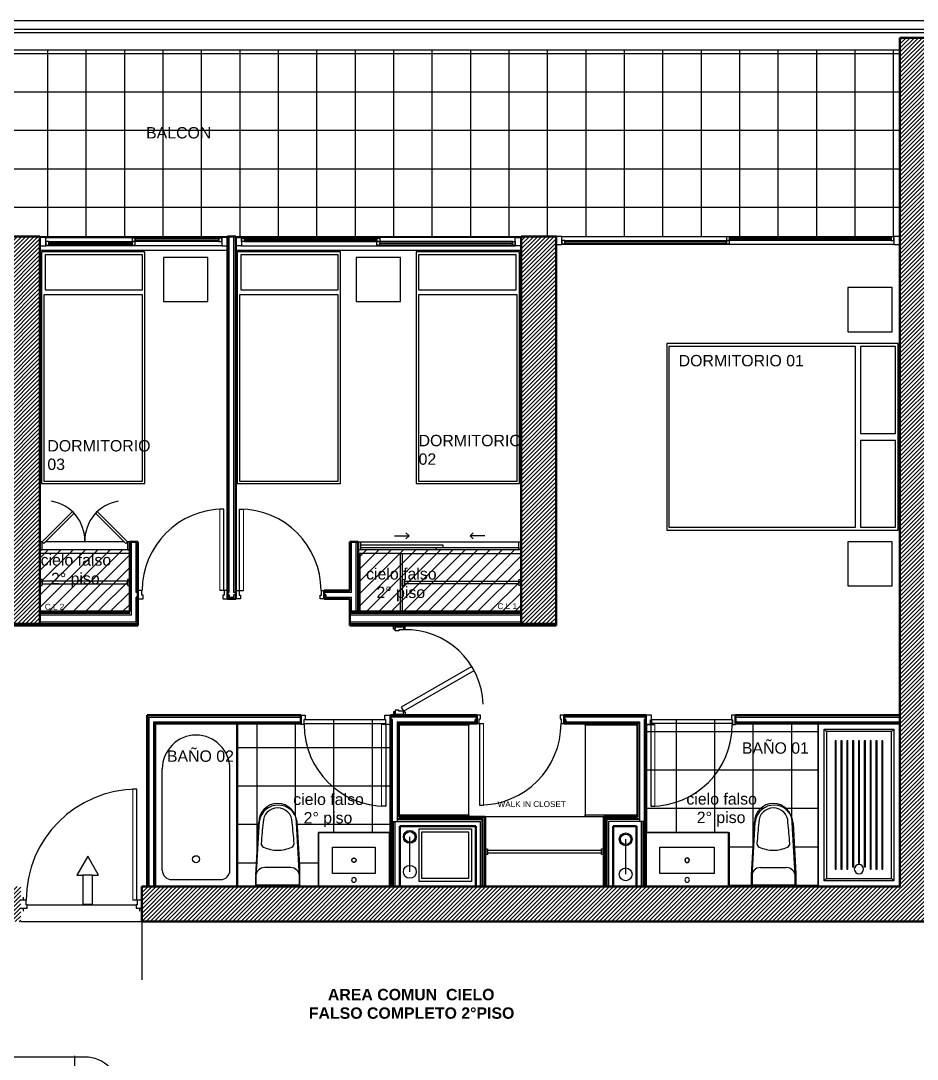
# Model space of a CAD drawing. Header units: millimetres. Extents: x -42700 to 155289, y -7931 to 68797.
# Drawn here: x 18790 to 26485, y 32429 to 41340 of the extents above; entities that cross this region are included whole.
import ezdxf

# ---------------------------------------------------------------- set-up
doc = ezdxf.new("R2010")
doc.units = ezdxf.units.MM
doc.linetypes.add('DASHED2', pattern=[0.375, 0.25, -0.125])
doc.layers.add('01 arquitectura', color=8, linetype='Continuous')
doc.layers.add('3 bandejas', color=113, linetype='Continuous', lineweight=25)
doc.styles.add('Arial_1', font='arial.ttf', dxfattribs={"height": 0.075})
doc.styles.add('Arial_2', font='arial.ttf', dxfattribs={"height": 0.0975})
doc.styles.add('Arial_B', font='arialbd.ttf', dxfattribs={"height": 0.0975})

msp = doc.modelspace()

# ---------------------------------------------------------------- hatches: boundary and pattern name
at = {"layer": '01 arquitectura'}
h = msp.add_hatch(dxfattribs=at)
h.set_pattern_fill('_USER', color=9, scale=24.999937, angle=45, style=0, pattern_type=0)
h.set_pattern_definition([(45, (13544.71, 33609.606), (-17.677625, 17.677625), [])])
h.paths.add_polyline_path([(13544.711, 33609.606), (18789.698, 33609.606), (18789.698, 33909.605), (13844.71, 33909.605), (13844.71, 41194.587), (13544.711, 41194.587)])
h = msp.add_hatch(dxfattribs=at)
h.set_pattern_fill('_USER', color=9, scale=24.999937, angle=45, style=0, pattern_type=0)
h.set_pattern_definition([(45, (19829.695, 33609.606), (-17.677625, 17.677625), [])])
h.paths.add_polyline_path([(19829.695, 33609.606), (19829.695, 33909.605), (26334.679, 33909.605), (26334.679, 41194.587), (26634.678, 41194.587), (26634.678, 33609.606)])
h = msp.add_hatch(dxfattribs=at)
h.set_pattern_fill('FP_9', color=9, scale=999.9975, style=0, pattern_type=2)
h.set_pattern_definition([(90, (3841.73, 24229.63), (-329.999, 0), []), (180, (3841.73, 24229.63), (0, -329.999), [])])
h.paths.add_polyline_path([(15654.706, 39489.591), (26334.679, 39489.591), (26334.679, 41089.587), (15654.706, 41089.587), (15654.706, 39654.039)])
h = msp.add_hatch(dxfattribs=at)
h.set_pattern_fill('_USER', color=9, scale=24.999937, angle=45, style=0, pattern_type=0)
h.set_pattern_definition([(45, (18654.698, 36164.6), (-17.67763, 17.67763), [])])
h.paths.add_polyline_path([(18654.698, 36164.599), (18654.698, 39489.591), (18954.697, 39489.591), (18954.697, 36869.598), (18954.697, 36799.598), (18954.697, 36544.599), (18954.697, 36494.599), (18954.697, 36164.599)])
h = msp.add_hatch(dxfattribs=at)
h.set_pattern_fill('_USER', color=9, scale=24.999937, angle=45, style=0, pattern_type=0)
h.set_pattern_definition([(45, (23084.687, 36164.6), (-17.67763, 17.67763), [])])
h.paths.add_polyline_path([(23084.687, 36799.598), (23084.687, 36164.599), (23384.686, 36164.599), (23384.686, 39489.591), (23084.687, 39489.591), (23084.687, 36869.598)])
h = msp.add_hatch(dxfattribs=at)
h.set_pattern_fill('FP_2', color=9, scale=999.9975, style=0, pattern_type=2)
h.set_pattern_definition([(45, (36644.71, 25992.43), (-53.03288, 53.03288), [])])
h.paths.add_polyline_path([(19724.696, 36799.598), (18954.697, 36799.598), (18954.697, 36269.599), (19724.696, 36269.599)])
h = msp.add_hatch(dxfattribs=at)
h.set_pattern_fill('FP_2', color=9, scale=999.9975, style=0, pattern_type=2)
h.set_pattern_definition([(45, (39374.7, 25992.43), (-53.03288, 53.03288), [])])
h.paths.add_polyline_path([(23084.687, 36799.598), (21684.691, 36799.598), (21684.691, 36269.599), (23084.687, 36269.599)])
h = msp.add_hatch(dxfattribs=at)
h.set_pattern_fill('FP_14', color=9, scale=999.9975, style=0, pattern_type=2)
h.set_pattern_definition([(0, (43587.63, 24544.63), (0, 329.999), []), (90, (43587.63, 24544.63), (-329.999, 0), [])])
h.paths.add_polyline_path([(21344.691, 33909.605), (21344.691, 34374.604), (21964.69, 34374.604), (21964.69, 35299.602), (21929.644, 35299.602), (21929.644, 35339.602), (21224.699, 35339.602), (21224.699, 35309.602), (20649.693, 35309.602), (20649.693, 33909.605), (20811.693, 33909.605), (20811.693, 33989.629), (20838.242, 34474.176), (20850.501, 34513.764), (20872.345, 34548.982), (20902.362, 34577.556), (20938.613, 34597.639), (20978.756, 34607.935), (21020.198, 34607.778), (21060.262, 34597.179), (21096.359, 34576.822), (21126.159, 34548.021), (21147.736, 34512.639), (21159.695, 34472.96), (21183.302, 34091.718), (21183.302, 33909.605)])
h = msp.add_hatch(dxfattribs=at)
h.set_pattern_fill('FP_13', color=9, scale=999.9975, style=0, pattern_type=2)
h.set_pattern_definition([(90, (3296.73, 24681.57), (-329.999, 0), []), (180, (3296.73, 24681.57), (0, -329.999), [])])
h.paths.add_polyline_path([(24869.683, 33909.605), (25069.682, 33909.605), (25069.962, 34049.62), (25093.82, 34463.702), (25103.058, 34502.988), (25121.674, 34538.794), (25148.525, 34568.921), (25181.962, 34591.519), (25219.929, 34605.199), (25260.095, 34609.121), (25299.991, 34603.043), (25337.167, 34587.339), (25369.338, 34562.974), (25394.529, 34531.445), (25411.191, 34494.689), (25418.301, 34454.964), (25441.292, 34020.325), (25441.292, 33909.605), (25634.681, 33909.605), (25634.681, 35309.602), (24899.675, 35309.602), (24899.675, 35339.602), (24204.73, 35339.602), (24204.73, 35299.602), (24159.684, 35299.602), (24159.684, 34374.604), (24869.683, 34374.604), (24869.683, 34049.62)])

# ---------------------------------------------------------------- linework, layer by layer
at = {"layer": '01 arquitectura', "color": 8}
for p, q in [((39374.646, 41339.587), (867.003, 41339.587)), ((39262.347, 41264.419), (13694.711, 41264.419)), ((13694.711, 41239.019), (39236.947, 41239.019)), ((15654.706, 41089.587), (26334.679, 41089.587)), ((18954.697, 39489.591), (20564.693, 39489.591)), ((19004.697, 39479.591), (20514.694, 39479.591)), ((20579.693, 36434.599), (20579.693, 39489.591)), ((20619.693, 36434.599), (20619.693, 39489.591)), ((20634.693, 39489.591), (23084.687, 39489.591)), ((23034.687, 39479.591), (20684.693, 39479.591)), ((23434.686, 39489.591), (26284.679, 39489.591)), ((24872.183, 39484.591), (26259.679, 39484.591)), ((20514.694, 39409.591), (19004.697, 39409.591)), ((19029.697, 39444.591), (19747.195, 39444.591)), ((19747.195, 39414.591), (19029.697, 39414.591)), ((19772.195, 39474.591), (20489.694, 39474.591)), ((20489.694, 39444.591), (19772.195, 39444.591)), ((20684.693, 39409.591), (23034.687, 39409.591)), ((21847.19, 39474.591), (20709.693, 39474.591)), ((20709.693, 39444.591), (21847.19, 39444.591)), ((23009.687, 39444.591), (21872.19, 39444.591)), ((21872.19, 39414.591), (23009.687, 39414.591)), ((26284.679, 39419.591), (23434.686, 39419.591)), ((23459.686, 39454.591), (24847.183, 39454.591)), ((24847.183, 39424.591), (23459.686, 39424.591)), ((26259.679, 39454.591), (24872.183, 39454.591)), ((20564.693, 39369.591), (18954.697, 39369.591)), ((19854.695, 39356.694), (18967.872, 39356.694)), ((18967.872, 39356.694), (18967.872, 37369.596)), ((19834.695, 39331.986), (18998.32, 39331.986)), ((18998.32, 39331.986), (18998.32, 39031.986)), ((19834.695, 39031.986), (19834.695, 39331.986)), ((19854.695, 37369.596), (19854.695, 39356.694)), ((20394.694, 39309.592), (20014.695, 39309.592)), ((20014.695, 39309.592), (20014.695, 38929.593)), ((20394.694, 38929.593), (20394.694, 39309.592)), ((23084.687, 39369.591), (20634.693, 39369.591)), ((21534.691, 39356.694), (20647.867, 39356.694)), ((20647.867, 39356.694), (20647.867, 37369.596)), ((21514.691, 39331.986), (20678.316, 39331.986)), ((20678.316, 39331.986), (20678.316, 39031.986)), ((21514.691, 39031.986), (21514.691, 39331.986)), ((21534.691, 37369.596), (21534.691, 39356.694)), ((22049.69, 39309.592), (21669.691, 39309.592)), ((21669.691, 39309.592), (21669.691, 38929.593)), ((22049.69, 38929.593), (22049.69, 39309.592)), ((23071.513, 39356.694), (22184.689, 39356.694)), ((22184.689, 39356.694), (22184.689, 37369.596)), ((23041.065, 39331.986), (22204.689, 39331.986)), ((22204.689, 39331.986), (22204.689, 39031.986)), ((23041.065, 39031.986), (23041.065, 39331.986)), ((23071.513, 37369.596), (23071.513, 39356.694)), ((18998.32, 39031.986), (19834.695, 39031.986)), ((20678.316, 39031.986), (21514.691, 39031.986)), ((22204.689, 39031.986), (23041.065, 39031.986)), ((26268.583, 39049.592), (25888.584, 39049.592)), ((25888.584, 39049.592), (25888.584, 38669.593)), ((26268.583, 38669.593), (26268.583, 39049.592)), ((19834.695, 38988.592), (18988.379, 38988.592)), ((18988.379, 38988.592), (18988.379, 37388.705)), ((19834.695, 37388.705), (19834.695, 38988.592)), ((21514.691, 38988.592), (20668.375, 38988.592)), ((20668.375, 38988.592), (20668.375, 37388.705)), ((21514.691, 37388.705), (21514.691, 38988.592)), ((23051.006, 38988.592), (22204.689, 38988.592)), ((22204.689, 38988.592), (22204.689, 37388.705)), ((23051.006, 37388.705), (23051.006, 38988.592)), ((20014.695, 38929.593), (20394.694, 38929.593)), ((21669.691, 38929.593), (22049.69, 38929.593)), ((25888.584, 38669.593), (26268.583, 38669.593)), ((26321.781, 38569.593), (24334.684, 38569.593)), ((24334.684, 38569.593), (24334.684, 36969.597)), ((25953.68, 38545.356), (24353.792, 38545.356)), ((24353.792, 38545.356), (24353.792, 36995.472)), ((25953.68, 36995.472), (25953.68, 38545.356)), ((25997.074, 38543.718), (25997.074, 37798.41)), ((26297.073, 38543.718), (25997.074, 38543.718)), ((26297.073, 37798.41), (26297.073, 38543.718)), ((26321.781, 36969.597), (26321.781, 38569.593)), ((25997.074, 37798.41), (26297.073, 37798.41)), ((26297.073, 37736.934), (25997.074, 37736.934)), ((25997.074, 37736.934), (25997.074, 36995.472)), ((26297.073, 36995.472), (26297.073, 37736.934)), ((18967.872, 37369.596), (19854.695, 37369.596)), ((18988.379, 37388.705), (19834.695, 37388.705)), ((20647.867, 37369.596), (21534.691, 37369.596)), ((20668.375, 37388.705), (21514.691, 37388.705)), ((22184.689, 37369.596), (23071.513, 37369.596)), ((22204.689, 37388.705), (23051.006, 37388.705)), ((20532.165, 37149.597), (20497.165, 37149.597)), ((20532.165, 36449.599), (20532.165, 37149.597)), ((20667.221, 37149.597), (20702.221, 37149.597)), ((20667.221, 36449.599), (20667.221, 37149.597)), ((24353.792, 36995.472), (25953.68, 36995.472)), ((25997.074, 36995.472), (26297.073, 36995.472)), ((24334.684, 36969.597), (26321.781, 36969.597)), ((19676.411, 36869.598), (19002.982, 36869.598)), ((19739.695, 36239.599), (19739.695, 36869.598)), ((19779.695, 36434.599), (19779.695, 36869.598)), ((21629.691, 36434.599), (21629.691, 36869.598)), ((21669.691, 36269.599), (21669.691, 36869.598)), ((21704.691, 36869.598), (23064.687, 36869.598)), ((26268.583, 36869.598), (25888.584, 36869.598)), ((25888.584, 36869.598), (25888.584, 36489.599)), ((26268.583, 36489.599), (26268.583, 36869.598)), ((22064.69, 36769.598), (23084.687, 36769.598)), ((19829.703, 36449.599), (19794.695, 36449.599)), ((19829.703, 36409.599), (19829.703, 36449.599)), ((20532.165, 36449.599), (20497.165, 36449.599)), ((20564.693, 36449.599), (20534.648, 36449.599)), ((20534.648, 36449.599), (20534.648, 36409.599)), ((20634.693, 36449.599), (20664.739, 36449.599)), ((20664.739, 36449.599), (20664.739, 36409.599)), ((20667.221, 36449.599), (20702.221, 36449.599)), ((21369.684, 36409.599), (21369.684, 36449.599)), ((21369.684, 36449.599), (21394.691, 36449.599)), ((25888.584, 36489.599), (26268.583, 36489.599)), ((19794.695, 36434.599), (19779.695, 36434.599)), ((19779.695, 36179.599), (19779.695, 36394.599)), ((19794.695, 36394.599), (19779.695, 36394.599)), ((19794.695, 36379.599), (19839.703, 36379.599)), ((19839.703, 36409.599), (19829.703, 36409.599)), ((19839.703, 36379.599), (19839.703, 36409.599)), ((20534.648, 36409.599), (20524.719, 36409.599)), ((20524.719, 36409.599), (20524.719, 36379.599)), ((20524.719, 36379.599), (20564.693, 36379.599)), ((20579.693, 36434.599), (20564.693, 36434.599)), ((20579.693, 36414.599), (20564.693, 36414.599)), ((20579.693, 36414.599), (20579.693, 36394.599)), ((20579.693, 36394.599), (20619.693, 36394.599)), ((20634.693, 36434.599), (20619.693, 36434.599)), ((20619.693, 36394.599), (20619.693, 36414.599)), ((20634.693, 36414.599), (20619.693, 36414.599)), ((20674.668, 36379.599), (20634.693, 36379.599)), ((20664.739, 36409.599), (20674.668, 36409.599)), ((20674.668, 36409.599), (20674.668, 36379.599)), ((21359.684, 36409.599), (21369.684, 36409.599)), ((21359.684, 36379.599), (21359.684, 36409.599)), ((21394.691, 36379.599), (21359.684, 36379.599)), ((21629.691, 36434.599), (21394.691, 36434.599)), ((21409.691, 36414.599), (21394.691, 36414.599)), ((21409.691, 36414.599), (21409.691, 36394.599)), ((21409.691, 36394.599), (21629.691, 36394.599)), ((21629.691, 36269.599), (21629.691, 36394.599)), ((19724.696, 36254.599), (18954.697, 36254.599)), ((19739.695, 36239.599), (18954.697, 36239.599)), ((19794.695, 36179.599), (18954.697, 36179.599)), ((23084.687, 36254.599), (21614.691, 36254.599)), ((23084.687, 36239.599), (21614.691, 36239.599)), ((23084.687, 36179.599), (21614.691, 36179.599)), ((19794.695, 36164.599), (18954.697, 36164.599)), ((23084.687, 36164.599), (21614.691, 36164.599)), ((21194.692, 35379.601), (21229.699, 35379.601)), ((21229.699, 35379.601), (21229.699, 35339.602)), ((21914.715, 35339.602), (21914.715, 35379.601)), ((21914.715, 35379.601), (21964.69, 35379.601)), ((22734.663, 35379.601), (22704.688, 35379.601)), ((22734.663, 35349.602), (22734.663, 35379.601)), ((23454.686, 35379.601), (23419.679, 35379.601)), ((23419.679, 35379.601), (23419.679, 35349.602)), ((24204.659, 35379.601), (24154.684, 35379.601)), ((24204.659, 35339.602), (24204.659, 35379.601)), ((24924.683, 35379.601), (24889.675, 35379.601)), ((24889.675, 35379.601), (24889.675, 35339.602)), ((19874.695, 35364.601), (21194.692, 35364.601)), ((19889.695, 35364.601), (19889.695, 33909.605)), ((19929.695, 35324.602), (19929.695, 33909.605)), ((19929.695, 35324.602), (21194.692, 35324.602)), ((19944.695, 35309.602), (19929.695, 35309.602)), ((20644.693, 33909.605), (20644.693, 35309.602)), ((20649.693, 35309.602), (20649.693, 33909.605)), ((21194.692, 35299.602), (21194.692, 35309.602)), ((21219.699, 35299.602), (21194.692, 35299.602)), ((21219.699, 35339.602), (21219.699, 35299.602)), ((21229.699, 35339.602), (21219.699, 35339.602)), ((21219.699, 35309.602), (21924.644, 35309.602)), ((21914.715, 35339.602), (21229.699, 35339.602)), ((21922.162, 35299.602), (21887.162, 35299.602)), ((21924.644, 35339.602), (21914.715, 35339.602)), ((21922.162, 35299.602), (21922.162, 34599.603)), ((21924.644, 35299.602), (21924.644, 35339.602)), ((21964.69, 35299.602), (21924.644, 35299.602)), ((21969.69, 35299.602), (21929.644, 35299.602)), ((22704.688, 35364.601), (21964.69, 35364.601)), ((21979.69, 35344.602), (21964.69, 35344.602)), ((21969.69, 34374.604), (21969.69, 35299.602)), ((21979.69, 33909.605), (21979.69, 35344.602)), ((22019.69, 35324.602), (22689.688, 35324.602)), ((22019.69, 35324.602), (22019.69, 34469.604)), ((22034.69, 35309.602), (22019.69, 35309.602)), ((22634.688, 34509.604), (22634.688, 35309.602)), ((22689.688, 35324.602), (22689.688, 35344.602)), ((22704.688, 35344.602), (22689.688, 35344.602)), ((22704.688, 35309.602), (22724.734, 35309.602)), ((22724.734, 35309.602), (22724.734, 35349.602)), ((22724.734, 35349.602), (22734.663, 35349.602)), ((22727.216, 35309.602), (22762.216, 35309.602)), ((22727.216, 35309.602), (22727.216, 34609.603)), ((23419.679, 35349.602), (23429.679, 35349.602)), ((23429.679, 35349.602), (23429.679, 35309.602)), ((23429.679, 35309.602), (23454.686, 35309.602)), ((24154.684, 35364.601), (23454.686, 35364.601)), ((23469.686, 35344.602), (23454.686, 35344.602)), ((23469.686, 35344.602), (23469.686, 35324.602)), ((23469.686, 35324.602), (24099.685, 35324.602)), ((23634.686, 35309.602), (23634.686, 34509.604)), ((24099.685, 35309.602), (24084.685, 35309.602)), ((24099.685, 35324.602), (24099.685, 34469.604)), ((24139.684, 35344.602), (24139.684, 33909.605)), ((24154.684, 35344.602), (24139.684, 35344.602)), ((24154.684, 35299.602), (24194.73, 35299.602)), ((24204.73, 35299.602), (24159.684, 35299.602)), ((24159.684, 35299.602), (24159.684, 34374.604)), ((24194.73, 35299.602), (24194.73, 35339.602)), ((24194.73, 35339.602), (24204.659, 35339.602)), ((24197.212, 35299.602), (24232.212, 35299.602)), ((24197.212, 35299.602), (24197.212, 34599.603)), ((24899.675, 35339.602), (24204.73, 35339.602)), ((24204.73, 35339.602), (24204.73, 35299.602)), ((24889.675, 35339.602), (24899.675, 35339.602)), ((24899.675, 35339.602), (24899.675, 35299.602)), ((24899.675, 35309.602), (24899.675, 35339.602)), ((24899.675, 35299.602), (24924.683, 35299.602)), ((24924.683, 35364.601), (26334.679, 35364.601)), ((24924.683, 35324.602), (26334.679, 35324.602)), ((24924.683, 35299.602), (24924.683, 35309.602)), ((25634.681, 35309.602), (25634.681, 33909.605)), ((25634.681, 33909.605), (25634.681, 35309.602)), ((25684.681, 33959.605), (25684.681, 35259.602)), ((25684.681, 35259.602), (26284.679, 35259.602)), ((25704.681, 35239.602), (25684.681, 35259.602)), ((25704.681, 35239.602), (25704.681, 33979.605)), ((26264.679, 35239.602), (25704.681, 35239.602)), ((26264.679, 35239.602), (26284.679, 35259.602)), ((26264.679, 33979.605), (26264.679, 35239.602)), ((26284.679, 35259.602), (26284.679, 33959.605)), ((25779.68, 35159.602), (25779.68, 34059.605)), ((25789.68, 35159.602), (25779.68, 35159.602)), ((25779.68, 35159.602), (25779.68, 34059.605)), ((25789.68, 34059.605), (25789.68, 35159.602)), ((25789.68, 34059.605), (25789.68, 35159.602)), ((25829.68, 35159.602), (25829.68, 34059.605)), ((25839.68, 35159.602), (25829.68, 35159.602)), ((25829.68, 35159.602), (25829.68, 34059.605)), ((25839.68, 34059.605), (25839.68, 35159.602)), ((25839.68, 34059.605), (25839.68, 35159.602)), ((25879.68, 35159.602), (25879.68, 34059.605)), ((25889.68, 35159.602), (25879.68, 35159.602)), ((25879.68, 35159.602), (25879.68, 34059.605)), ((25889.68, 34059.605), (25889.68, 35159.602)), ((25889.68, 34059.605), (25889.68, 35159.602)), ((25929.68, 35159.602), (25929.68, 34079.605)), ((25939.68, 35159.602), (25929.68, 35159.602)), ((25929.68, 35159.602), (25929.68, 34079.605)), ((25939.68, 34079.605), (25939.68, 35159.602)), ((25939.68, 34079.605), (25939.68, 35159.602)), ((25979.68, 35159.602), (25979.68, 34109.605)), ((25989.68, 35159.602), (25979.68, 35159.602)), ((25979.68, 35159.602), (25979.68, 34109.605)), ((25989.68, 34109.605), (25989.68, 35159.602)), ((25989.68, 34109.605), (25989.68, 35159.602)), ((26029.68, 35159.602), (26029.68, 34079.605)), ((26039.68, 35159.602), (26029.68, 35159.602)), ((26029.68, 35159.602), (26029.68, 34079.605)), ((26039.68, 34079.605), (26039.68, 35159.602)), ((26039.68, 34079.605), (26039.68, 35159.602)), ((26079.68, 35159.602), (26079.68, 34059.605)), ((26089.68, 35159.602), (26079.68, 35159.602)), ((26079.68, 35159.602), (26079.68, 34059.605)), ((26089.68, 34059.605), (26089.68, 35159.602)), ((26089.68, 34059.605), (26089.68, 35159.602)), ((26129.679, 35159.602), (26129.679, 34059.605)), ((26139.679, 35159.602), (26129.679, 35159.602)), ((26129.679, 35159.602), (26129.679, 34059.605)), ((26139.679, 34059.605), (26139.679, 35159.602)), ((26139.679, 34059.605), (26139.679, 35159.602)), ((26179.679, 35159.602), (26179.679, 34059.605)), ((26189.679, 35159.602), (26179.679, 35159.602)), ((26179.679, 35159.602), (26179.679, 34059.605)), ((26189.679, 34059.605), (26189.679, 35159.602)), ((26189.679, 34059.605), (26189.679, 35159.602)), ((20004.695, 34049.605), (20004.695, 34919.603)), ((20584.693, 34049.605), (20584.693, 34919.603)), ((19787.167, 34744.603), (19752.167, 34744.603)), ((19787.167, 33794.605), (19787.167, 34744.603)), ((21922.162, 34599.603), (21887.162, 34599.603)), ((22727.216, 34609.603), (22762.216, 34609.603)), ((24197.212, 34599.603), (24232.212, 34599.603)), ((21964.69, 34509.604), (21979.69, 34509.604)), ((22019.69, 34494.604), (22759.688, 34494.604)), ((22759.688, 33909.605), (22759.688, 34494.604)), ((23634.686, 34509.604), (22774.688, 34509.604)), ((24099.685, 34494.604), (23809.685, 34494.604)), ((23809.685, 34494.604), (23809.685, 33909.605)), ((24139.684, 34509.604), (24154.684, 34509.604)), ((20831.875, 34460.167), (20806.693, 33988.583)), ((20807.727, 34007.952), (20831.875, 34460.167)), ((20811.693, 33989.629), (20838.242, 34474.176)), ((21182.692, 33988.583), (21157.509, 34460.167)), ((21181.658, 34007.952), (21157.509, 34460.167)), ((21159.695, 34472.96), (21183.302, 34091.718)), ((21979.69, 34469.604), (22734.688, 34469.604)), ((21989.69, 33909.605), (21989.69, 34469.604)), ((22004.69, 33909.605), (22004.69, 34469.604)), ((22019.69, 34484.604), (22749.688, 34484.604)), ((22208.117, 33955.129), (22208.117, 34405.128)), ((22208.117, 34405.128), (22658.116, 34405.128)), ((22658.116, 34405.128), (22658.116, 33955.129)), ((22734.688, 33909.605), (22734.688, 34469.604)), ((22749.688, 33909.605), (22749.688, 34484.604)), ((24099.685, 34484.604), (23819.685, 34484.604)), ((23819.685, 34484.604), (23819.685, 33909.605)), ((24139.684, 34469.604), (23834.685, 34469.604)), ((23834.685, 34469.604), (23834.685, 33909.605)), ((24114.685, 34469.604), (24114.685, 33909.605)), ((24129.684, 34469.604), (24129.684, 33909.605)), ((25061.682, 33988.583), (25086.865, 34460.167)), ((25062.716, 34007.952), (25086.865, 34460.167)), ((25069.682, 34044.763), (25093.82, 34463.702)), ((25412.499, 34460.167), (25437.681, 33988.583)), ((25436.647, 34007.952), (25412.499, 34460.167)), ((25418.301, 34454.964), (25441.292, 34020.325)), ((21954.69, 34374.604), (21344.691, 34374.604)), ((21344.691, 34374.604), (21344.691, 33909.605)), ((21344.691, 33909.605), (21344.691, 34374.604)), ((21344.691, 34374.604), (21969.69, 34374.604)), ((21954.69, 33909.605), (21954.69, 34374.604)), ((22129.166, 34036.708), (22129.166, 34336.707)), ((22233.117, 33980.129), (22233.117, 34380.128)), ((22233.117, 34380.128), (22633.116, 34380.128)), ((22633.116, 34380.128), (22633.116, 33980.129)), ((23982.442, 34015.653), (23982.442, 34315.652)), ((24864.683, 34374.604), (24154.684, 34374.604)), ((24159.684, 34374.604), (24869.683, 34374.604)), ((24864.683, 33909.605), (24864.683, 34374.604)), ((24869.683, 34374.604), (24869.683, 33909.605)), ((21466.55, 34247.875), (21832.832, 34247.875)), ((21466.55, 34023.477), (21466.55, 34247.875)), ((21832.832, 34247.875), (21832.832, 34023.477)), ((24276.543, 34023.477), (24276.543, 34247.875)), ((24276.543, 34247.875), (24742.825, 34247.875)), ((24742.825, 34247.875), (24742.825, 34023.477)), ((19364.188, 34170.825), (19270.583, 34008.697)), ((19457.793, 34008.697), (19364.188, 34170.825)), ((21104.895, 34073.106), (20884.49, 34073.106)), ((21183.302, 34091.718), (21183.302, 33909.605)), ((25069.682, 33909.605), (25069.682, 34044.763)), ((25139.479, 34073.106), (25359.884, 34073.106)), ((25779.68, 34059.605), (25789.68, 34059.605)), ((25829.68, 34059.605), (25839.68, 34059.605)), ((25879.68, 34059.605), (25889.68, 34059.605)), ((25929.68, 34079.605), (25939.68, 34079.605)), ((25979.68, 34109.605), (25989.68, 34109.605)), ((26029.68, 34079.605), (26039.68, 34079.605)), ((26079.68, 34059.605), (26089.68, 34059.605)), ((26129.679, 34059.605), (26139.679, 34059.605)), ((26179.679, 34059.605), (26189.679, 34059.605)), ((19270.583, 34008.697), (19323.285, 34008.697)), ((19405.091, 34008.697), (19323.285, 34008.697)), ((19323.285, 34008.697), (19323.285, 33759.605)), ((19405.091, 34008.697), (19457.793, 34008.697)), ((19405.091, 33759.605), (19405.091, 34008.697)), ((20084.695, 33969.605), (20504.694, 33969.605)), ((20806.693, 33923.106), (20806.693, 33995.309)), ((20806.693, 33988.583), (20806.693, 33923.106)), ((20811.693, 33909.605), (20811.693, 33989.629)), ((21182.692, 33995.309), (21182.692, 33923.106)), ((21182.692, 33923.106), (21182.692, 33988.583)), ((21832.832, 34023.477), (21466.55, 34023.477)), ((22658.116, 33955.129), (22208.117, 33955.129)), ((22633.116, 33980.129), (22233.117, 33980.129)), ((24742.825, 34023.477), (24276.543, 34023.477)), ((25061.682, 33995.309), (25061.682, 33923.106)), ((25061.682, 33923.106), (25061.682, 33988.583)), ((25437.681, 33923.106), (25437.681, 33995.309)), ((25437.681, 33988.583), (25437.681, 33923.106)), ((25441.292, 34020.325), (25441.292, 33909.605)), ((25704.681, 33979.605), (25684.681, 33959.605)), ((26284.679, 33959.605), (25684.681, 33959.605)), ((25704.681, 33979.605), (26264.679, 33979.605)), ((26284.679, 33959.605), (26264.679, 33979.605)), ((20649.693, 33909.605), (20811.693, 33909.605)), ((20806.693, 33923.106), (21182.692, 33923.106)), ((21182.692, 33923.106), (20806.693, 33923.106)), ((21183.302, 33909.605), (21344.691, 33909.605)), ((24869.683, 33909.605), (25069.682, 33909.605)), ((25437.681, 33923.106), (25061.682, 33923.106)), ((25061.682, 33923.106), (25437.681, 33923.106)), ((25441.292, 33909.605), (25634.681, 33909.605)), ((18834.705, 33794.605), (18789.698, 33794.605)), ((18809.713, 33819.605), (18809.713, 33794.605)), ((18834.705, 33754.605), (18834.705, 33794.605)), ((19787.167, 33794.605), (19752.167, 33794.605)), ((19829.695, 33794.605), (19789.649, 33794.605)), ((19789.649, 33794.605), (19789.649, 33754.605)), ((18789.698, 33724.606), (18844.705, 33724.606)), ((18809.713, 33724.606), (18809.713, 33699.606)), ((18844.705, 33754.605), (18834.705, 33754.605)), ((18844.705, 33724.606), (18844.705, 33754.605)), ((19323.285, 33759.605), (19405.091, 33759.605)), ((19789.649, 33754.605), (19779.72, 33754.605)), ((19779.72, 33754.605), (19779.72, 33724.606)), ((19779.72, 33724.606), (19829.695, 33724.606)), ((19809.688, 33724.606), (19809.688, 33699.606)), ((18789.698, 33609.606), (19829.695, 33609.606)), ((19829.695, 33609.606), (19829.695, 33109.607))]:
    msp.add_line(p, q, dxfattribs=at)
at = {"layer": '01 arquitectura', "color": 8, "lineweight": 50}
for p, q in [((26634.678, 41194.587), (26334.679, 41194.587)), ((26334.679, 41194.587), (26334.679, 33909.605)), ((18954.697, 39489.591), (18654.698, 39489.591)), ((18954.697, 36164.599), (18954.697, 39489.591)), ((20564.693, 39489.591), (20564.693, 36379.599)), ((20634.693, 39489.591), (20564.693, 39489.591)), ((20634.693, 36379.599), (20634.693, 39489.591)), ((23384.686, 39489.591), (23084.687, 39489.591)), ((23084.687, 39489.591), (23084.687, 36164.599)), ((23384.686, 36164.599), (23384.686, 39489.591)), ((19724.696, 36869.598), (19724.696, 36269.599)), ((19794.695, 36869.598), (19724.696, 36869.598)), ((19794.695, 36149.6), (19794.695, 36869.598)), ((21614.691, 36869.598), (21614.691, 36449.599)), ((21684.691, 36869.598), (21614.691, 36869.598)), ((21684.691, 36269.599), (21684.691, 36869.598)), ((21614.691, 36449.599), (21394.691, 36449.599)), ((21394.691, 36449.599), (21394.691, 36379.599)), ((20564.693, 36379.599), (20634.693, 36379.599)), ((21394.691, 36379.599), (21614.691, 36379.599)), ((21614.691, 36379.599), (21614.691, 36149.6)), ((19724.696, 36269.599), (18954.697, 36269.599)), ((21614.691, 36269.599), (23084.687, 36269.599)), ((18654.698, 36164.599), (18954.697, 36164.599)), ((18654.698, 36149.6), (19794.695, 36149.6)), ((21614.691, 36149.6), (23384.686, 36149.6)), ((23084.687, 36164.599), (23384.686, 36164.599)), ((23384.686, 36149.6), (23384.686, 36164.599)), ((19874.695, 35379.601), (19874.695, 33909.605)), ((21194.692, 35379.601), (19874.695, 35379.601)), ((21194.692, 35309.602), (21194.692, 35379.601)), ((21964.69, 35379.601), (21964.69, 33909.605)), ((22704.688, 35379.601), (21964.69, 35379.601)), ((22704.688, 35309.602), (22704.688, 35379.601)), ((24154.684, 35379.601), (23454.686, 35379.601)), ((23454.686, 35379.601), (23454.686, 35309.602)), ((24154.684, 33909.605), (24154.684, 35379.601)), ((26334.679, 35379.601), (24924.683, 35379.601)), ((24924.683, 35379.601), (24924.683, 35309.602)), ((19944.695, 33909.605), (19944.695, 35309.602)), ((19944.695, 35309.602), (21194.692, 35309.602)), ((22034.69, 34509.604), (22034.69, 35309.602)), ((22034.69, 35309.602), (22704.688, 35309.602)), ((23454.686, 35309.602), (24084.685, 35309.602)), ((24084.685, 35309.602), (24084.685, 34509.604)), ((24924.683, 35309.602), (26334.679, 35309.602)), ((22774.688, 34509.604), (22034.69, 34509.604)), ((22774.688, 33909.605), (22774.688, 34509.604)), ((24084.685, 34509.604), (23794.685, 34509.604)), ((23794.685, 34509.604), (23794.685, 33909.605)), ((22044.69, 34429.604), (22694.688, 34429.604)), ((22044.69, 33909.605), (22044.69, 34429.604)), ((22694.688, 34429.604), (22694.688, 33909.605)), ((23874.685, 34429.604), (24074.685, 34429.604)), ((23874.685, 33909.605), (23874.685, 34429.604)), ((24074.685, 34429.604), (24074.685, 33909.605)), ((26334.679, 33909.605), (19829.695, 33909.605)), ((19829.695, 33909.605), (19829.695, 33609.606)), ((19829.695, 33609.606), (26634.678, 33609.606))]:
    msp.add_line(p, q, dxfattribs=at)
at = {"layer": '01 arquitectura', "color": 8, "lineweight": 25}
for p, q in [((19004.697, 39479.591), (18954.697, 39479.591)), ((19004.697, 39409.591), (19004.697, 39479.591)), ((20564.693, 39479.591), (20514.694, 39479.591)), ((20514.694, 39479.591), (20514.694, 39409.591)), ((20634.693, 39479.591), (20684.693, 39479.591)), ((20684.693, 39479.591), (20684.693, 39409.591)), ((23034.687, 39479.591), (23084.687, 39479.591)), ((23034.687, 39409.591), (23034.687, 39479.591)), ((23434.686, 39489.591), (23384.686, 39489.591)), ((23434.686, 39419.591), (23434.686, 39489.591)), ((24872.183, 39484.591), (24847.183, 39484.591)), ((24847.183, 39484.591), (24847.183, 39454.591)), ((24872.183, 39454.591), (24872.183, 39484.591)), ((26284.679, 39484.591), (26259.679, 39484.591)), ((26259.679, 39484.591), (26259.679, 39454.591)), ((26334.679, 39489.591), (26284.679, 39489.591)), ((26284.679, 39489.591), (26284.679, 39419.591)), ((26284.679, 39454.591), (26284.679, 39484.591)), ((18954.697, 39409.591), (19004.697, 39409.591)), ((19029.697, 39444.591), (19004.697, 39444.591)), ((19004.697, 39444.591), (19004.697, 39414.591)), ((19004.697, 39414.591), (19029.697, 39414.591)), ((19029.697, 39414.591), (19029.697, 39444.591)), ((19747.195, 39434.591), (19029.697, 39434.591)), ((19029.697, 39434.591), (19029.697, 39424.591)), ((19029.697, 39424.591), (19747.195, 39424.591)), ((19772.195, 39474.591), (19747.195, 39474.591)), ((19747.195, 39474.591), (19747.195, 39444.591)), ((19772.195, 39444.591), (19747.195, 39444.591)), ((19747.195, 39444.591), (19747.195, 39414.591)), ((19747.195, 39444.591), (19772.195, 39444.591)), ((19747.195, 39424.591), (19747.195, 39434.591)), ((19747.195, 39414.591), (19772.195, 39414.591)), ((19772.195, 39444.591), (19772.195, 39474.591)), ((20489.694, 39464.591), (19772.195, 39464.591)), ((19772.195, 39464.591), (19772.195, 39454.591)), ((19772.195, 39454.591), (20489.694, 39454.591)), ((19772.195, 39414.591), (19772.195, 39444.591)), ((20514.694, 39474.591), (20489.694, 39474.591)), ((20489.694, 39474.591), (20489.694, 39444.591)), ((20489.694, 39454.591), (20489.694, 39464.591)), ((20489.694, 39444.591), (20514.694, 39444.591)), ((20514.694, 39444.591), (20514.694, 39474.591)), ((20514.694, 39409.591), (20564.693, 39409.591)), ((20684.693, 39409.591), (20634.693, 39409.591)), ((20684.693, 39444.591), (20684.693, 39474.591)), ((20684.693, 39474.591), (20709.693, 39474.591)), ((20709.693, 39444.591), (20684.693, 39444.591)), ((20709.693, 39474.591), (20709.693, 39444.591)), ((20709.693, 39454.591), (20709.693, 39464.591)), ((20709.693, 39464.591), (21847.19, 39464.591)), ((21847.19, 39454.591), (20709.693, 39454.591)), ((21847.19, 39444.591), (21847.19, 39474.591)), ((21847.19, 39474.591), (21872.19, 39474.591)), ((21847.19, 39464.591), (21847.19, 39454.591)), ((21847.19, 39414.591), (21847.19, 39444.591)), ((21847.19, 39444.591), (21872.19, 39444.591)), ((21872.19, 39444.591), (21847.19, 39444.591)), ((21872.19, 39414.591), (21847.19, 39414.591)), ((21872.19, 39474.591), (21872.19, 39444.591)), ((21872.19, 39444.591), (21872.19, 39414.591)), ((21872.19, 39434.591), (23009.687, 39434.591)), ((21872.19, 39424.591), (21872.19, 39434.591)), ((23009.687, 39424.591), (21872.19, 39424.591)), ((23009.687, 39414.591), (23009.687, 39444.591)), ((23009.687, 39444.591), (23034.687, 39444.591)), ((23009.687, 39434.591), (23009.687, 39424.591)), ((23034.687, 39414.591), (23009.687, 39414.591)), ((23034.687, 39444.591), (23034.687, 39414.591)), ((23084.687, 39409.591), (23034.687, 39409.591)), ((23384.686, 39419.591), (23434.686, 39419.591)), ((23459.686, 39454.591), (23434.686, 39454.591)), ((23434.686, 39454.591), (23434.686, 39424.591)), ((23434.686, 39424.591), (23459.686, 39424.591)), ((23459.686, 39424.591), (23459.686, 39454.591)), ((24847.183, 39444.591), (23459.686, 39444.591)), ((23459.686, 39444.591), (23459.686, 39434.591)), ((23459.686, 39434.591), (24847.183, 39434.591)), ((24847.183, 39454.591), (24872.183, 39454.591)), ((24872.183, 39454.591), (24847.183, 39454.591)), ((24847.183, 39454.591), (24847.183, 39424.591)), ((24847.183, 39434.591), (24847.183, 39444.591)), ((24847.183, 39424.591), (24872.183, 39424.591)), ((26259.679, 39474.591), (24872.183, 39474.591)), ((24872.183, 39474.591), (24872.183, 39464.591)), ((24872.183, 39464.591), (26259.679, 39464.591)), ((24872.183, 39424.591), (24872.183, 39454.591)), ((26259.679, 39464.591), (26259.679, 39474.591)), ((26259.679, 39454.591), (26284.679, 39454.591)), ((26284.679, 39419.591), (26334.679, 39419.591))]:
    msp.add_line(p, q, dxfattribs=at)
at = {"layer": '01 arquitectura', "color": 8, "lineweight": 18}
for p, q in [((20497.165, 36449.599), (20497.165, 37149.597)), ((20702.221, 36449.599), (20702.221, 37149.597)), ((21887.162, 35299.602), (21887.162, 34599.603)), ((22762.216, 35309.602), (22762.216, 34609.603)), ((24232.212, 35299.602), (24232.212, 34599.603)), ((19752.167, 33794.605), (19752.167, 34744.603))]:
    msp.add_line(p, q, dxfattribs=at)
at = {"layer": '01 arquitectura', "color": 8, "linetype": 'DASHED2'}
msp.add_line((19724.696, 36769.598), (18954.697, 36769.598), dxfattribs=at)
at = {"layer": '01 arquitectura', "color": 8}
for points in [[(18988.839, 36855.456), (19246.933, 37113.549), (19232.791, 37127.691), (18974.697, 36869.598)], [(19690.553, 36855.456), (19432.46, 37113.549), (19446.602, 37127.691), (19704.696, 36869.598)], [(18954.697, 36799.598), (18974.697, 36799.598), (18974.697, 36869.598), (18954.697, 36869.598)], [(19704.696, 36799.598), (19724.696, 36799.598), (19724.696, 36869.598), (19704.696, 36869.598)], [(21704.691, 36799.598), (21684.691, 36799.598), (21684.691, 36869.598), (21704.691, 36869.598)], [(21704.691, 36839.598), (21704.691, 36819.598), (22414.689, 36819.598), (22414.689, 36839.598)], [(22354.689, 36799.598), (22354.689, 36819.598), (23064.687, 36819.598), (23064.687, 36799.598)], [(23084.687, 36799.598), (23064.687, 36799.598), (23064.687, 36869.598), (23084.687, 36869.598)], [(21684.691, 36269.599), (21684.691, 36769.598), (21699.691, 36769.598), (21699.691, 36269.599)], [(22049.69, 36769.598), (21699.691, 36769.598), (21699.691, 36269.599), (22049.69, 36269.599)], [(22049.69, 36269.599), (22049.69, 36769.598), (22064.69, 36769.598), (22064.69, 36269.599)], [(22004.69, 36149.6), (22004.69, 36119.6), (21989.69, 36119.6), (21989.69, 36149.6)], [(22004.69, 36139.6), (22004.69, 36149.6), (22074.69, 36149.6), (22074.69, 36139.6)], [(22074.69, 36139.6), (22074.69, 36119.6), (22074.69, 36114.6), (22034.69, 36114.6), (22034.69, 36104.6), (22004.69, 36104.6), (22004.69, 36139.6)], [(22089.69, 36119.6), (22089.69, 36149.6), (22074.69, 36149.6), (22074.69, 36119.6)], [(22660.906, 35799.241), (22054.69, 35449.242), (22074.69, 35414.601), (22680.906, 35764.6)], [(22004.69, 35379.601), (22004.69, 35409.601), (21989.69, 35409.601), (21989.69, 35379.601)], [(22074.69, 35389.601), (22074.69, 35409.601), (22074.69, 35414.601), (22034.69, 35414.601), (22034.69, 35424.601), (22004.69, 35424.601), (22004.69, 35389.601)], [(22004.69, 35379.601), (22004.69, 35389.601), (22074.69, 35389.601), (22074.69, 35379.601)], [(22089.69, 35409.601), (22089.69, 35379.601), (22074.69, 35379.601), (22074.69, 35409.601)], [(22034.69, 35309.602), (22634.688, 35309.602), (22634.688, 35294.602), (22034.69, 35294.602)], [(23634.686, 35309.602), (24084.685, 35309.602), (24084.685, 35294.602), (23634.686, 35294.602)], [(22034.69, 34524.604), (22634.688, 34524.604), (22634.688, 34509.604), (22034.69, 34509.604)], [(23634.686, 34524.604), (24084.685, 34524.604), (24084.685, 34509.604), (23634.686, 34509.604)]]:
    msp.add_lwpolyline(points, close=True, dxfattribs=at)
for points in [[(21996.982, 36919.598), (22122.397, 36919.598), (22095.203, 36945.383)], [(21996.982, 36919.598), (22122.397, 36919.598), (22095.203, 36893.812)], [(22772.395, 36919.598), (22646.981, 36919.598), (22674.174, 36945.383)], [(22772.395, 36919.598), (22646.981, 36919.598), (22674.174, 36893.812)], [(19724.696, 36799.598), (18954.697, 36799.598)], [(23084.687, 36799.598), (21684.691, 36799.598)], [(24899.675, 35309.602), (24194.73, 35309.602)], [(18844.705, 33754.605), (19779.72, 33754.605)]]:
    msp.add_lwpolyline(points, dxfattribs=at)
at = {"layer": '01 arquitectura', "color": 8, "linetype": 'DASHED2'}
for points in [[(18974.697, 36544.599), (18954.697, 36544.599), (18954.697, 36494.599), (18974.697, 36494.599)], [(19724.696, 36544.599), (19704.696, 36544.599), (19704.696, 36494.599), (19724.696, 36494.599)], [(22064.69, 36544.599), (22084.69, 36544.599), (22084.69, 36494.599), (22064.69, 36494.599)], [(23064.687, 36544.599), (23084.687, 36544.599), (23084.687, 36494.599), (23064.687, 36494.599)], [(18974.697, 36507.099), (19704.696, 36507.099), (19704.696, 36532.099), (18974.697, 36532.099)], [(23064.687, 36507.099), (22084.69, 36507.099), (22084.69, 36532.099), (23064.687, 36532.099)], [(22774.688, 34234.48), (22794.688, 34234.48), (22794.688, 34184.48), (22774.688, 34184.48)], [(23774.685, 34196.98), (22794.688, 34196.98), (22794.688, 34221.98), (23774.685, 34221.98)], [(23774.685, 34234.48), (23794.685, 34234.48), (23794.685, 34184.48), (23774.685, 34184.48)]]:
    msp.add_lwpolyline(points, close=True, dxfattribs=at)
at = {"layer": '01 arquitectura', "color": 8}
for centre, radius in [((22129.166, 34336.707), 55), ((22129.166, 34336.707), 45), ((23982.442, 34315.652), 55), ((23982.442, 34315.652), 45), ((20294.694, 34145.271), 30), ((22129.166, 34036.708), 55), ((23982.442, 34015.653), 55)]:
    msp.add_circle(centre, radius, dxfattribs=at)
for centre, radius, start, end in [((18998.839, 36879.598), 341.004, 358.3195531, 80.7858548), ((19680.553, 36879.598), 341.004, 99.2141452, 181.6804469), ((20532.165, 36449.599), 699.998, 90, 180), ((20667.221, 36449.599), 699.998, 0, 90), ((22094.69, 35449.242), 665.658, 2.2324717, 91.7217332), ((21922.162, 35299.602), 699.998, 180, 270), ((22727.216, 35309.602), 699.998, 270, 0), ((24197.212, 35299.602), 699.998, 270, 0), ((20294.694, 34919.603), 289.999, 0, 180), ((19787.167, 33794.605), 949.998, 90, 180), ((20994.692, 34460.167), 162.817, 0, 180), ((20994.692, 34460.167), 162.817, 0, 180), ((20998.864, 34446.126), 163.054, 9.4720341, 170.0942136), ((20994.692, 34460.167), 125.403, 90, 180), ((20994.692, 34460.167), 125.403, 0, 90), ((25249.682, 34460.167), 162.817, 0, 180), ((25249.682, 34460.167), 162.817, 0, 180), ((25255.711, 34446.363), 162.817, 3.0279339, 173.8866139), ((25249.682, 34460.167), 125.403, 90, 180), ((25249.682, 34460.167), 125.403, 0, 90), ((51199.077, 31653.189), 30459.402, 174.7124201, 175.0510976), ((-9209.693, 31653.189), 30459.402, 4.9489024, 5.2875799), ((55454.067, 31653.189), 30459.402, 174.7124201, 175.0510976), ((-4954.703, 31653.189), 30459.402, 4.9489024, 5.2875799), ((20887.227, 34280.247), 34.005, 179.0025492, 245.3955597), ((20998.773, 34523.834), 301.917, 245.3955597, 269.2256213), ((20990.612, 34523.834), 301.917, 270.7743787, 294.6044403), ((21102.157, 34280.247), 34.005, 294.6044403, 0.9974508), ((25142.217, 34280.247), 34.005, 179.0025492, 245.3955597), ((25253.762, 34523.834), 301.917, 245.3955597, 269.2256213), ((25245.601, 34523.834), 301.917, 270.7743787, 294.6044403), ((25357.147, 34280.247), 34.005, 294.6044403, 0.9974508), ((21649.691, 34136.305), 18, 156.6815052, 161.9747905), ((21649.691, 34136.305), 18, 198.0252095, 203.3184948), ((21649.691, 34136.305), 18, 138.0312303, 143.3273442), ((21649.691, 34136.305), 18, 96.6970874, 101.9825665), ((21649.691, 34136.305), 18, 78.0275015, 83.3157505), ((21649.691, 34136.305), 18, 36.7002429, 41.9868534), ((21649.691, 34136.305), 18, 18.0277901, 23.3167326), ((21649.691, 34136.305), 18, 336.6832674, 341.9722099), ((24509.684, 34136.305), 20, 0, 180), ((24509.684, 34136.305), 20, 180, 0), ((24509.684, 34136.305), 18, 0, 180), ((24509.684, 34136.305), 18, 180, 0), ((20084.695, 34049.605), 80, 180, 270), ((20504.694, 34049.605), 80, 270, 0), ((20884.49, 33995.309), 77.797, 90, 180), ((21104.895, 33995.309), 77.797, 0, 90), ((21649.691, 34136.305), 18, 216.6726558, 221.9687697), ((21649.691, 34136.305), 18, 258.0174335, 263.3029126), ((21649.691, 34136.305), 18, 276.6842495, 281.9724985), ((21649.691, 34136.305), 18, 318.0131466, 323.2997571), ((25139.479, 33995.309), 77.797, 90, 180), ((25359.884, 33995.309), 77.797, 0, 90), ((25984.68, 34059.605), 40, 0, 180), ((25984.68, 34059.605), 40, 180, 0), ((21649.691, 33966.844), 20, 0, 180), ((21649.691, 33966.844), 20, 180, 0), ((24509.684, 33966.844), 20, 0, 180), ((24509.684, 33966.844), 20, 180, 0)]:
    msp.add_arc(centre, radius, start, end, dxfattribs=at)
for points in [[(21631.691, 34136.305), (21631.702, 34137.393), (21631.897, 34139.512), (21632.682, 34142.478), (21634.033, 34145.348), (21635.824, 34147.933), (21638.065, 34150.151), (21640.639, 34151.975), (21643.5, 34153.292), (21646.174, 34154.023), (21648.489, 34154.295), (21651.158, 34154.324), (21654.345, 34153.837), (21657.488, 34152.618), (21659.693, 34151.311), (21661.28, 34150.116), (21662.732, 34148.761), (21664.401, 34146.817), (21666.845, 34142.782), (21667.663, 34139.025), (21667.691, 34136.305)], [(21667.691, 34136.305), (21667.679, 34135.216), (21667.484, 34133.097), (21666.699, 34130.131), (21665.345, 34127.257), (21663.551, 34124.669), (21661.313, 34122.454), (21658.742, 34120.634), (21655.878, 34119.317), (21653.203, 34118.585), (21650.888, 34118.314), (21648.218, 34118.286), (21645.032, 34118.773), (21641.892, 34119.992), (21639.687, 34121.3), (21638.098, 34122.497), (21636.645, 34123.854), (21634.975, 34125.798), (21632.537, 34129.827), (21631.719, 34133.583), (21631.691, 34136.305)]]:
    msp.add_open_spline(points, degree=3, knots=[0, 0, 0, 0, 0.05555556, 0.11111111, 0.16666667, 0.22222222, 0.27777778, 0.33333333, 0.38888889, 0.44444444, 0.47916667, 0.51388889, 0.58333333, 0.65277778, 0.6875, 0.72222222, 0.75694444, 0.79166667, 0.86111111, 1, 1, 1, 1], dxfattribs=at)
at = {"layer": '3 bandejas', "ltscale": 0.01}
msp.add_line((19340.519, 32447.027, 2502.131), (10084.572, 32447.027, 2502.131), dxfattribs=at)
at = {"layer": '3 bandejas', "ltscale": 0.01, "elevation": 2502.131}
msp.add_lwpolyline([(19252.519, 32159.027), (19252.519, 32459.027)], dxfattribs=at)
at = {"layer": '3 bandejas', "ltscale": 0.01}
msp.add_arc((19340.519, 32147.027, 2502.131), 299.999, 0, 90, dxfattribs=at)

# ---------------------------------------------------------------- texts
at = {"layer": '01 arquitectura', "color": 8}
for s, insert, char_height, width, attachment_point, style in [('BALCON', (19865.212, 40427.199), 97.4998, 667.40318, 1, 'Arial_2'), ('DORMITORIO 01', (24436.938, 38471.917), 97.49976, 1298.7305, 1, 'Arial_2'), ('DORMITORIO', (22204.511, 37786.15), 97.4998, 1070.25014, 1, 'Arial_2'), ('DORMITORIO', (19018.056, 37741.351), 97.4998, 1070.25014, 1, 'Arial_2'), ('02', (22204.511, 37627.401), 97.4998, 180.37924, 1, 'Arial_2'), ('03', (19018.056, 37582.601), 97.4998, 180.37924, 1, 'Arial_2'), ('cielo falso ', (18960.248, 36761.263), 97.49976, 763.60543, 1, 'Arial_2'), ('cielo falso ', (21753.647, 36642.567), 97.49976, 763.60543, 1, 'Arial_2'), ('2° piso', (19049.545, 36602.513), 97.4998, 505.06186, 1, 'Arial_2'), ('2° piso', (21842.944, 36483.817), 97.4998, 505.06186, 1, 'Arial_2'), ('\\pi495.66035;C.L 2', (18500.384, 36285.429), 49.99987, 1151.10883, 7, 'Arial_1'), ('\\pi500.23059;C.L 1', (22382.068, 36290.328), 49.99987, 1151.10883, 7, 'Arial_1'), ('BAÑO 01', (24979.518, 35147.878), 97.4998, 685.4411, 1, 'Arial_2'), ('BAÑO 02', (20044.426, 35078.3), 97.4998, 685.4411, 1, 'Arial_2'), ('cielo falso ', (21128.645, 34707.97), 97.49976, 763.60543, 1, 'Arial_2'), ('cielo falso ', (24503.018, 34711.218), 97.49976, 763.60543, 1, 'Arial_2'), ('\\pi283.63837;WALK IN CLOSET', (22598.561, 34591.822), 49.99987, 1151.10883, 7, 'Arial_1'), ('2° piso', (21217.942, 34549.22), 97.4998, 505.06186, 1, 'Arial_2'), ('2° piso', (24592.315, 34552.469), 97.4998, 505.06186, 1, 'Arial_2'), ('AREA COMUN  CIELO ', (21425.937, 33032.12), 97.49976, 1767.71652, 1, 'Arial_B'), ('FALSO COMPLETO 2°PISO', (21262.227, 32873.37), 97.49976, 2122.46235, 1, 'Arial_B')]:
    msp.add_mtext(s, dxfattribs=dict(at, insert=insert, char_height=char_height, width=width, attachment_point=attachment_point, style=style))

doc.saveas('drawing.dxf')
